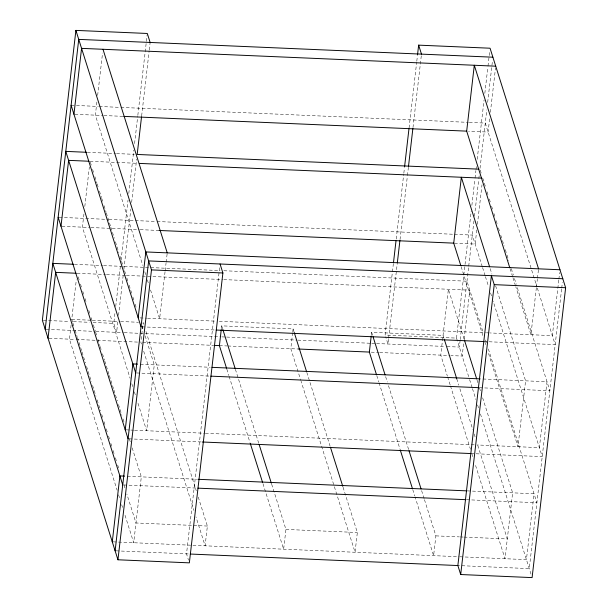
<?xml version="1.0" encoding="UTF-8"?>
<svg xmlns="http://www.w3.org/2000/svg" width="608" height="608" viewBox="0 0 608 608"><rect width="100%" height="100%" fill="white"/><g stroke="black" fill="none" stroke-linecap="round" stroke-linejoin="round"><path stroke-width="0.46" stroke-dasharray="3.04 2.28" d="M71.083 325.052L69.449 339.165L117.139 490.261M72.595 322.118L71.736 319.405L76.312 279.87M83.934 213.993L82.407 227.164L130.097 378.267M84.808 206.462L89.376 166.934M96.892 101.992L95.372 115.163L142.766 265.362M97.652 95.403L102.554 53.048M117.8 321.982L116.599 332.333L113.764 323.357L115.072 312.064M115.725 306.417L120.407 265.939M121.06 260.292L128.03 200.062M128.797 193.473L133.806 150.176M134.566 143.587L137.727 116.295M137.834 115.353L147.197 34.413M118.56 315.392L123.135 275.865M123.895 269.276L130.864 209.038M131.632 202.456L136.64 159.159M141.649 115.862L149.158 50.928M149.272 49.985L150.138 42.454M165.057 271.685L159.615 318.744L150.48 289.788M165.171 270.742L166.037 263.211M166.151 262.268L167.132 253.802M219.625 267.756L186.519 553.873L188.503 560.158M221.365 328.677L221.692 325.85L293.094 328.928L294.242 332.546M198.254 497.093L207.389 526.049L205.101 545.817L195.966 516.861M292.661 332.69L290.806 348.688L300.8 380.357M292.767 331.748L293.094 328.928M271.662 484.188L285.935 529.431L283.647 549.191L262.808 483.147M371.313 335.13L371.64 332.302L443.05 335.373L444.19 338.998M343.064 487.259L357.344 532.502L355.057 552.262L301.089 381.262M393.384 263.5L385.107 335.031L456.517 338.101L469.323 378.685M396.218 239.028L403.727 174.086M403.841 173.143L404.495 167.496M409.07 127.969L416.693 62.084M416.799 61.142L417.453 55.495M388.489 339.302L387.942 344.006L385.677 336.824M388.596 338.36L397.199 264.009M400.034 239.537L407.33 176.48M407.436 175.537L408.416 167.071M412.992 127.536L421.481 54.127M456.517 338.101L463.699 275.979M463.813 275.044L471.215 211.044M471.869 205.398L474.916 179.041M475.03 178.098L475.897 170.574M476.011 169.632L476.444 165.862M477.204 159.273L484.067 99.986M484.827 93.396L487.874 67.04M487.988 66.097L489.622 51.984M424.468 499.685L435.89 535.876L433.603 555.644L415.044 496.835M460.112 340.495L459.352 347.084L446.196 346.514M460.218 339.553L468.608 267.079M468.715 266.137L473.944 220.962M474.483 216.258L478.732 179.55M478.846 178.608L479.165 175.788M480.039 168.256L486.795 109.904M487.662 102.372L492.457 60.967M463.6 343.824L462.186 356.06L451.007 355.581M464.147 339.12L469.809 290.183L223.896 279.604M476.778 229.946L475.144 244.066L453.72 243.139M477.432 224.299L482 184.771M489.622 118.887L488.102 132.065L468.54 131.222M490.39 112.298L495.505 68.066M536.37 287.66L530.928 334.719L515.789 286.763M536.476 286.718L537.35 279.186M537.457 278.244L538.437 269.777M558.775 280.106L552.345 335.639L490.192 332.964M558.881 279.163L559.641 272.582M561.61 289.089L529.264 568.617L457.862 565.546M561.716 288.146L562.37 282.5M71.113 105.26L98.359 106.438M99.302 106.476L119.966 107.365M120.908 107.403L468.358 122.352M469.292 122.398L485.268 123.082L536.932 286.778M74.875 114.281L102.95 115.49M103.892 115.535L122.839 116.348M87.385 152.312L115.573 153.52M116.516 153.566L134.36 154.333M90.03 161.287L137.393 163.324M59.09 217.307L107.95 219.404M108.893 219.45L134.307 220.537M135.25 220.582L156.127 221.479M157.077 221.517L453.515 234.27M454.457 234.316L472.31 235.083L482.281 266.684M61.917 226.282L89.984 227.491M90.934 227.536L139.24 229.611M140.19 229.649L159.136 230.47M74.427 264.313L102.615 265.521M103.55 265.567L122.345 266.372M124.222 266.456L220.05 270.575M223.843 270.742L466.974 281.2L483.223 332.705M77.072 273.281L105.488 274.504M106.438 274.55L125.385 275.363M126.327 275.401L222.946 279.558M140.053 317.9L146.574 318.182M147.508 318.22L215.498 321.146M219.29 321.305L485.458 332.758M486.408 332.804L489.25 332.926M71.736 319.405L91.466 320.249M92.408 320.294L119.654 321.465M120.597 321.503L138.449 322.27M43.297 320.325L69.608 321.457M73.363 321.617L89.338 322.301M93.1 322.468L113.764 323.357M141.968 326.838L215.278 329.992M483.778 341.544L555.18 344.622L537.214 287.683M46.132 329.3L94.992 331.406M95.927 331.444L123.242 332.622M124.192 332.66L220.962 336.824M221.912 336.87L225.705 337.03M226.655 337.068L296.864 340.092M297.814 340.13L370.865 343.277M371.815 343.315L375.607 343.482M376.557 343.52L445.254 346.476M48.959 338.284L75.088 339.408M76.03 339.446L138.039 342.114M142.751 342.319L213.727 345.374M219.404 345.618L226.921 345.944M227.863 345.982L298.384 349.015M371.237 352.154L378.754 352.473M379.688 352.511L450.072 355.543M140.311 364.26L210.163 367.262M482.965 378.997L547.01 381.756L539.387 447.64L477.234 444.965M136.633 372.962L209.942 376.116M479.378 387.706L549.845 390.739L516.458 284.947M126.168 429.856L129.892 430.023M130.826 430.061L133.616 430.183M134.55 430.221L204.44 433.23M205.382 433.268L476.292 444.919M129.01 438.839L201.37 441.955M470.82 453.545L542.222 456.616L493.134 301.066M127.353 476.262L197.205 479.264M467.164 490.876L534.052 493.757L526.429 559.641L459.906 556.776M123.675 484.956L196.984 488.11M466.42 499.708L536.887 502.74L487.798 347.183M207.389 526.049L135.987 522.979L126.844 494.023M285.935 529.431L357.344 532.502M435.89 535.876L459.374 536.887M460.317 536.932L463.136 537.054M464.079 537.092L507.292 538.954L477.31 443.946M113.21 541.857L458.972 556.738M116.052 550.84L189.362 553.994M480.214 170.096L481.346 173.69M482.767 178.182L485.906 188.13M487.046 191.756L488.194 195.373M489.334 198.991L490.474 202.608M491.614 206.226L492.761 209.851M493.901 213.469L495.041 217.086M496.189 220.704L497.329 224.322M498.469 227.947L499.609 231.564M500.756 235.182L502.185 239.704M502.466 240.608L504.184 246.035M505.324 249.66L506.753 254.182M507.034 255.086L508.752 260.513M511.32 268.66L513.319 274.991M514.459 278.608L516.177 284.042M510.082 268.668L512.65 276.807M512.939 277.712L515.508 285.859M490.185 268.645L491.895 274.071M495.611 285.828L525.593 380.836L517.97 446.713L487.988 351.713M482.57 267.588L485.138 275.728M485.42 276.632L488.566 286.588M490.565 292.919L491.705 296.537M485.511 339.94L486.37 342.654M461.145 266.669L483.413 337.235M484.842 341.764L485.99 345.382M464.086 339.021L448.385 289.256L440.762 355.14L447.328 375.949M476.938 379.734L478.078 383.359M479.507 387.881L480.654 391.499M482.653 397.83L512.628 492.837L505.005 558.714L475.03 463.714M469.604 379.59L472.18 387.729M472.462 388.634L475.889 399.494M477.599 404.92L478.747 408.538M480.457 413.972L531.248 574.902M456.752 378.807L458.751 385.138M459.899 388.755L472.743 429.476M474.172 433.998L475.312 437.616M447.617 376.854L450.186 385.001M450.467 385.905L470.455 449.236M471.884 453.758L473.032 457.383M371.64 332.302L372.788 335.92M385.632 376.641L387.349 382.067M388.489 385.685L408.766 449.928M421.61 490.641L424.179 498.78M376.778 375.592L378.776 381.93M379.065 382.835L399.912 448.879M412.756 489.592L414.755 495.93M306.804 372.354L330.22 446.546M221.692 325.85L222.832 329.475M235.395 369.284L258.81 443.475M226.83 369.14L228.828 375.478M229.11 376.382L249.956 442.426M144.765 271.692L145.912 275.31M147.334 279.84L148.762 284.362M143.716 324.284L143.146 322.476L140.858 342.236L141.428 344.044M145.996 331.52L196.255 490.762M90.318 162.192L91.458 165.809M92.606 169.427L93.746 173.044M94.886 176.662L96.885 183M97.174 183.905L98.314 187.522M99.454 191.14L101.452 197.478M101.741 198.383L102.881 202M104.021 205.618L106.02 211.949M106.309 212.853L110.595 226.427M110.876 227.331L114.304 238.192M115.444 241.809L118.872 252.67M120.012 256.287L123.439 267.14M124.587 270.765L125.727 274.383M126.867 278L128.007 281.618M129.154 285.236L131.723 293.383M132.863 297L134.003 300.618M135.151 304.236L136.291 307.861M141.998 325.956L143.427 330.478M145.145 335.905L154.28 364.861L146.657 430.738L137.522 401.789M143.716 351.287L193.967 510.53M131.807 383.694L132.947 387.311M134.376 391.833L135.804 396.363M78.219 276.906L79.359 280.524M80.499 284.141L81.639 287.759M82.787 291.376L83.927 295.002M85.067 298.619L86.214 302.237M88.783 310.376L89.923 314.002M91.063 317.619L92.211 321.237M93.351 324.854L95.35 331.193M95.631 332.097L96.778 335.715M97.918 339.332L99.917 345.663M100.206 346.568L101.346 350.193M102.486 353.81L104.485 360.141M104.774 361.046L109.052 374.619M109.341 375.524L113.62 389.097M113.909 390.002L117.336 400.854M118.476 404.48L121.904 415.332M123.044 418.95L124.192 422.575M129.329 438.862L130.469 442.48M132.187 447.906L141.322 476.862L133.699 542.739L124.564 513.79M72.876 323.023L74.024 326.64M75.164 330.258L77.163 336.589M77.452 337.501L81.73 351.067M82.019 351.971L85.447 362.832M86.587 366.449L91.443 381.832M92.583 385.449L96.011 396.31M97.151 399.927L100.578 410.788M101.718 414.405L102.858 418.023M104.006 421.64L105.146 425.258M106.286 428.883L107.434 432.501M108.574 436.118L109.714 439.736M110.854 443.354L112.001 446.979M113.141 450.596L114.281 454.214M115.429 457.832L116.569 461.449M117.709 465.074L118.849 468.692M123.994 484.979L125.134 488.596M118.568 494.79L119.989 499.312M121.706 504.739L122.565 507.452"/><path stroke-width="0.91" d="M150.138 42.454L147.303 33.47L75.901 30.4L42.362 320.279L117.944 559.786L189.354 562.856L222.893 272.969L220.058 263.994M45.197 329.262L78.736 39.383L492.89 57.198M48.032 338.246L55.655 272.361L76.144 273.243M60.99 226.244L68.613 160.36L89.102 161.242M73.948 114.243L81.571 48.359L495.725 66.181M141.535 116.804L137.18 154.455L478.99 169.161M112.275 541.819L119.898 475.935L124.556 476.14M125.233 429.818L132.856 363.934L137.514 364.139M138.191 317.817L145.814 251.94L559.968 269.754M115.11 550.802L148.648 260.916L562.803 278.738M117.944 559.786L151.483 269.899L75.901 30.4M226.541 368.235L219.404 345.618L221.251 329.62M376.496 374.688L369.352 352.07L371.207 336.072M393.498 262.557L395.998 240.912M404.601 166.554L408.956 128.911M417.559 54.56L418.646 45.144L490.056 48.214L565.638 287.721L532.099 577.6L460.697 574.53L457.862 565.546L491.401 275.667L494.236 284.643L460.697 574.53M397.305 263.066L399.92 240.479M408.523 166.128L412.878 128.478M460.856 265.757L453.72 243.139L461.343 177.262L489.615 266.828M509.793 267.763L466.678 131.138L474.301 65.261L538.551 268.835M123.789 116.386L466.678 131.138M86.45 152.274L65.778 151.384L135.69 372.917M139.285 163.4L481.832 178.144M159.136 230.47L453.72 243.139M73.484 264.267L52.82 263.378L122.732 484.918M151.483 269.899L222.893 272.969M494.236 284.643L565.638 287.721M216.228 330.038L483.778 341.544M214.67 345.412L219.404 345.618M298.384 349.015L369.352 352.07M212.063 367.346L480.122 378.875M210.892 376.154L478.443 387.661M202.32 441.993L470.82 453.545M198.155 479.302L466.214 490.838M197.934 488.156L465.485 499.662M190.312 554.04L457.862 565.546M418.646 45.144L421.481 54.127M464.375 339.925L476.657 378.83M444.478 339.902L456.752 378.807M373.069 336.824L385.062 374.832M409.047 450.832L421.04 488.832M400.193 449.783L412.475 488.688M294.242 332.546L306.516 371.45M330.501 447.45L342.783 486.354M222.832 329.475L235.114 368.38M259.099 444.38L271.373 483.284M250.245 443.331L262.519 482.243M102.995 49.286L167.238 252.86M71.113 105.26L141.026 326.8M58.155 217.261L128.068 438.801"/></g></svg>
